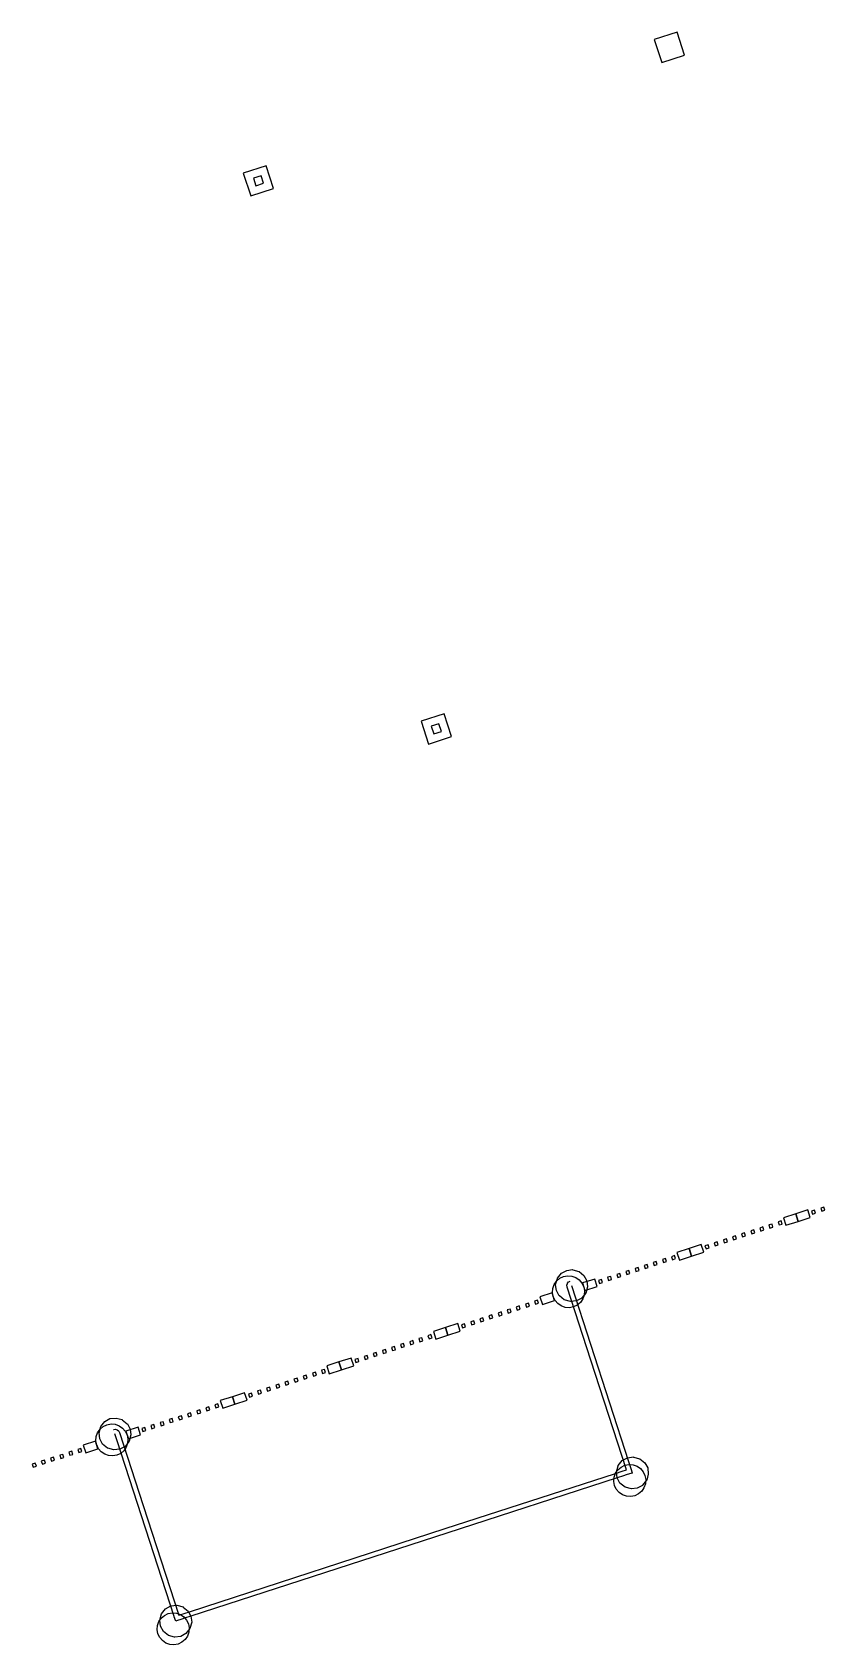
# Model space of a CAD drawing. Extents: x -42864 to 135053, y -26898 to 95700.
# Drawn here: x 3456 to 8409, y 12938 to 23013 of the extents above; entities that cross this region are included whole.
import ezdxf

# ---------------------------------------------------------------- set-up
doc = ezdxf.new("R2010")
doc.units = 0
doc.layers.add('SECTIONCUTEDGES', color=7, linetype='CONTINUOUS')

msp = doc.modelspace()

# ---------------------------------------------------------------- linework, layer by layer
at = {"layer": 'SECTIONCUTEDGES'}
for p, q in [((7486, 23013), (7343, 22967)), ((7486, 23013), (7343, 22967)), ((7532, 22870), (7486, 23013)), ((7532, 22870), (7486, 23013)), ((7343, 22967), (7390, 22824)), ((7343, 22967), (7390, 22824)), ((7390, 22824), (7532, 22870)), ((7390, 22824), (7532, 22870)), ((4918, 22179), (4775, 22133)), ((4918, 22179), (4775, 22133)), ((4964, 22037), (4918, 22179)), ((4964, 22037), (4918, 22179)), ((4775, 22133), (4822, 21990)), ((4775, 22133), (4822, 21990)), ((4886, 22116), (4838, 22101)), ((4886, 22116), (4838, 22101)), ((4838, 22101), (4854, 22053)), ((4838, 22101), (4854, 22053)), ((4854, 22053), (4901, 22069)), ((4854, 22053), (4901, 22069)), ((4901, 22069), (4886, 22116)), ((4901, 22069), (4886, 22116)), ((4822, 21990), (4964, 22037)), ((4822, 21990), (4964, 22037)), ((6030, 18755), (5887, 18709)), ((6076, 18613), (6030, 18755)), ((5887, 18709), (5933, 18566)), ((5997, 18692), (5950, 18677)), ((5997, 18692), (5950, 18677)), ((5950, 18677), (5965, 18629)), ((5950, 18677), (5965, 18629)), ((5965, 18629), (6013, 18645)), ((5965, 18629), (6013, 18645)), ((6013, 18645), (5997, 18692)), ((6013, 18645), (5997, 18692)), ((5933, 18566), (6076, 18613)), ((8227, 15631), (8150, 15606)), ((8227, 15631), (8150, 15606)), ((8303, 15656), (8227, 15631)), ((8303, 15656), (8227, 15631)), ((8227, 15631), (8242, 15583)), ((8242, 15583), (8227, 15631)), ((8227, 15631), (8242, 15583)), ((8242, 15583), (8227, 15631)), ((8318, 15608), (8303, 15656)), ((8318, 15608), (8303, 15656)), ((8345, 15654), (8326, 15647)), ((8326, 15647), (8332, 15628)), ((8332, 15628), (8351, 15635)), ((8351, 15635), (8345, 15654)), ((8402, 15672), (8383, 15666)), ((8383, 15666), (8390, 15647)), ((8390, 15647), (8409, 15653)), ((8409, 15653), (8402, 15672)), ((7965, 15530), (7946, 15524)), ((7946, 15524), (7952, 15505)), ((7971, 15511), (7965, 15530)), ((8022, 15549), (8003, 15542)), ((8003, 15542), (8009, 15523)), ((8009, 15523), (8028, 15530)), ((8028, 15530), (8022, 15549)), ((8079, 15567), (8060, 15561)), ((8060, 15561), (8066, 15542)), ((8066, 15542), (8085, 15548)), ((8085, 15548), (8079, 15567)), ((8136, 15586), (8117, 15580)), ((8117, 15580), (8123, 15561)), ((8123, 15561), (8142, 15567)), ((8142, 15567), (8136, 15586)), ((8150, 15606), (8166, 15559)), ((8150, 15606), (8166, 15559)), ((8166, 15559), (8242, 15583)), ((8166, 15559), (8242, 15583)), ((8242, 15583), (8318, 15608)), ((8242, 15583), (8318, 15608)), ((7561, 15415), (7485, 15390)), ((7561, 15415), (7485, 15390)), ((7637, 15439), (7561, 15415)), ((7637, 15439), (7561, 15415)), ((7561, 15415), (7576, 15367)), ((7576, 15367), (7561, 15415)), ((7561, 15415), (7576, 15367)), ((7576, 15367), (7561, 15415)), ((7652, 15392), (7637, 15439)), ((7652, 15392), (7637, 15439)), ((7679, 15438), (7660, 15431)), ((7660, 15431), (7667, 15412)), ((7667, 15412), (7686, 15418)), ((7686, 15418), (7679, 15438)), ((7737, 15456), (7718, 15450)), ((7718, 15450), (7724, 15431)), ((7724, 15431), (7743, 15437)), ((7743, 15437), (7737, 15456)), ((7794, 15475), (7775, 15468)), ((7775, 15468), (7781, 15449)), ((7781, 15449), (7800, 15456)), ((7800, 15456), (7794, 15475)), ((7851, 15493), (7832, 15487)), ((7832, 15487), (7838, 15468)), ((7838, 15468), (7857, 15474)), ((7857, 15474), (7851, 15493)), ((7908, 15512), (7889, 15505)), ((7889, 15505), (7895, 15486)), ((7895, 15486), (7914, 15493)), ((7914, 15493), (7908, 15512)), ((7952, 15505), (7971, 15511)), ((7299, 15314), (7280, 15308)), ((7305, 15295), (7299, 15314)), ((7356, 15333), (7337, 15326)), ((7337, 15326), (7343, 15307)), ((7343, 15307), (7362, 15314)), ((7362, 15314), (7356, 15333)), ((7413, 15351), (7394, 15345)), ((7394, 15345), (7400, 15326)), ((7400, 15326), (7419, 15332)), ((7419, 15332), (7413, 15351)), ((7470, 15370), (7451, 15363)), ((7451, 15363), (7457, 15344)), ((7457, 15344), (7476, 15351)), ((7476, 15351), (7470, 15370)), ((7485, 15390), (7500, 15342)), ((7485, 15390), (7500, 15342)), ((7500, 15342), (7576, 15367)), ((7500, 15342), (7576, 15367)), ((7576, 15367), (7652, 15392)), ((7576, 15367), (7652, 15392)), ((6727, 15189), (6738, 15227)), ((6727, 15189), (6738, 15227)), ((6733, 15211), (6753, 15228)), ((6738, 15228), (6763, 15259)), ((6738, 15228), (6763, 15259)), ((6738, 15227), (6738, 15228)), ((6738, 15227), (6738, 15228)), ((6753, 15228), (6777, 15239)), ((6763, 15259), (6764, 15259)), ((6763, 15259), (6764, 15259)), ((6764, 15259), (6796, 15277)), ((6764, 15259), (6796, 15277)), ((6777, 15239), (6802, 15244)), ((6796, 15277), (6797, 15277)), ((6796, 15277), (6797, 15277)), ((6797, 15277), (6833, 15282)), ((6797, 15277), (6833, 15282)), ((6802, 15244), (6828, 15242)), ((6828, 15242), (6853, 15233)), ((6833, 15282), (6834, 15281)), ((6833, 15282), (6834, 15281)), ((6834, 15281), (6872, 15271)), ((6834, 15281), (6872, 15271)), ((6853, 15233), (6874, 15218)), ((6872, 15271), (6873, 15270)), ((6872, 15271), (6873, 15270)), ((6873, 15270), (6904, 15245)), ((6873, 15270), (6904, 15245)), ((6874, 15218), (6891, 15198)), ((6971, 15223), (6895, 15199)), ((6971, 15223), (6895, 15199)), ((6904, 15245), (6904, 15245)), ((6904, 15245), (6922, 15213)), ((6904, 15245), (6904, 15245)), ((6904, 15245), (6922, 15213)), ((6922, 15213), (6922, 15212)), ((6922, 15213), (6922, 15212)), ((6986, 15176), (6971, 15223)), ((6986, 15176), (6971, 15223)), ((7014, 15221), (6995, 15215)), ((6995, 15215), (7001, 15196)), ((7020, 15202), (7014, 15221)), ((7071, 15240), (7052, 15234)), ((7052, 15234), (7058, 15215)), ((7058, 15215), (7077, 15221)), ((7077, 15221), (7071, 15240)), ((7128, 15258), (7109, 15252)), ((7109, 15252), (7115, 15233)), ((7115, 15233), (7134, 15239)), ((7134, 15239), (7128, 15258)), ((7185, 15277), (7166, 15271)), ((7166, 15271), (7172, 15252)), ((7172, 15252), (7191, 15258)), ((7191, 15258), (7185, 15277)), ((7242, 15295), (7223, 15289)), ((7223, 15289), (7229, 15270)), ((7229, 15270), (7248, 15276)), ((7248, 15276), (7242, 15295)), ((7280, 15308), (7286, 15289)), ((7286, 15289), (7305, 15295)), ((6705, 15137), (6629, 15112)), ((6705, 15137), (6629, 15112)), ((6629, 15112), (6644, 15065)), ((6629, 15112), (6644, 15065)), ((6720, 15089), (6705, 15137)), ((6720, 15089), (6705, 15137)), ((6708, 15139), (6710, 15165)), ((6712, 15113), (6708, 15139)), ((6710, 15165), (6718, 15189)), ((6724, 15090), (6712, 15113)), ((6718, 15189), (6733, 15211)), ((6727, 15188), (6727, 15189)), ((6727, 15188), (6727, 15189)), ((6732, 15151), (6727, 15188)), ((6732, 15151), (6727, 15188)), ((6732, 15151), (6732, 15151)), ((6749, 15119), (6732, 15151)), ((6732, 15151), (6732, 15151)), ((6749, 15119), (6732, 15151)), ((6750, 15118), (6749, 15119)), ((6750, 15118), (6749, 15119)), ((6781, 15093), (6750, 15118)), ((6781, 15093), (6750, 15118)), ((6797, 15186), (6800, 15195)), ((6797, 15186), (6800, 15195)), ((6797, 15184), (6797, 15186)), ((6797, 15184), (6797, 15186)), ((6798, 15174), (6797, 15184)), ((6798, 15174), (6797, 15184)), ((6798, 15172), (6798, 15174)), ((6798, 15172), (6798, 15174)), ((6946, 14716), (6798, 15172)), ((6946, 14716), (6798, 15172)), ((6800, 15195), (6801, 15197)), ((6800, 15195), (6801, 15197)), ((6801, 15197), (6807, 15205)), ((6801, 15197), (6807, 15205)), ((6807, 15205), (6809, 15205)), ((6807, 15205), (6809, 15205)), ((6809, 15205), (6818, 15210)), ((6809, 15205), (6818, 15210)), ((6827, 15182), (7183, 14084)), ((6827, 15182), (7183, 14084)), ((6891, 15198), (6903, 15175)), ((6915, 15136), (6891, 15105)), ((6915, 15136), (6891, 15105)), ((6895, 15199), (6910, 15151)), ((6895, 15199), (6910, 15151)), ((6905, 15123), (6897, 15099)), ((6903, 15175), (6907, 15149)), ((6907, 15149), (6905, 15123)), ((6910, 15151), (6986, 15176)), ((6910, 15151), (6986, 15176)), ((6916, 15136), (6915, 15136)), ((6916, 15136), (6915, 15136)), ((6926, 15175), (6916, 15136)), ((6926, 15175), (6916, 15136)), ((6922, 15212), (6927, 15175)), ((6922, 15212), (6927, 15175)), ((6927, 15175), (6926, 15175)), ((6927, 15175), (6926, 15175)), ((7001, 15196), (7020, 15202)), ((6386, 15018), (6367, 15011)), ((6367, 15011), (6373, 14992)), ((6392, 14999), (6386, 15018)), ((6443, 15036), (6424, 15030)), ((6424, 15030), (6430, 15011)), ((6430, 15011), (6449, 15017)), ((6449, 15017), (6443, 15036)), ((6500, 15055), (6481, 15048)), ((6481, 15048), (6487, 15029)), ((6487, 15029), (6506, 15036)), ((6506, 15036), (6500, 15055)), ((6557, 15073), (6538, 15067)), ((6538, 15067), (6544, 15048)), ((6544, 15048), (6563, 15054)), ((6563, 15054), (6557, 15073)), ((6614, 15092), (6595, 15086)), ((6595, 15086), (6601, 15067)), ((6601, 15067), (6620, 15073)), ((6620, 15073), (6614, 15092)), ((6644, 15065), (6720, 15089)), ((6644, 15065), (6720, 15089)), ((6741, 15070), (6724, 15090)), ((6762, 15055), (6741, 15070)), ((6787, 15046), (6762, 15055)), ((6781, 15093), (6781, 15093)), ((6820, 15082), (6781, 15093)), ((6781, 15093), (6781, 15093)), ((6820, 15082), (6781, 15093)), ((6813, 15044), (6787, 15046)), ((6838, 15049), (6813, 15044)), ((6857, 15087), (6820, 15082)), ((6857, 15087), (6820, 15082)), ((6820, 15082), (6820, 15082)), ((6820, 15082), (6820, 15082)), ((6862, 15060), (6838, 15049)), ((6858, 15087), (6857, 15087)), ((6858, 15087), (6857, 15087)), ((6890, 15104), (6858, 15087)), ((6890, 15104), (6858, 15087)), ((6882, 15077), (6862, 15060)), ((6897, 15099), (6882, 15077)), ((6891, 15105), (6890, 15104)), ((6891, 15105), (6890, 15104)), ((6039, 14921), (5963, 14896)), ((6039, 14921), (5963, 14896)), ((6115, 14945), (6039, 14921)), ((6115, 14945), (6039, 14921)), ((6054, 14873), (6039, 14921)), ((6039, 14921), (6054, 14873)), ((6054, 14873), (6039, 14921)), ((6039, 14921), (6054, 14873)), ((6130, 14898), (6115, 14945)), ((6130, 14898), (6115, 14945)), ((6158, 14944), (6139, 14937)), ((6139, 14937), (6145, 14918)), ((6145, 14918), (6164, 14924)), ((6164, 14924), (6158, 14944)), ((6215, 14962), (6196, 14956)), ((6196, 14956), (6202, 14937)), ((6202, 14937), (6221, 14943)), ((6221, 14943), (6215, 14962)), ((6272, 14981), (6253, 14974)), ((6253, 14974), (6259, 14955)), ((6259, 14955), (6278, 14962)), ((6278, 14962), (6272, 14981)), ((6329, 14999), (6310, 14993)), ((6310, 14993), (6316, 14974)), ((6316, 14974), (6335, 14980)), ((6335, 14980), (6329, 14999)), ((6373, 14992), (6392, 14999)), ((5777, 14820), (5758, 14814)), ((5758, 14814), (5764, 14795)), ((5783, 14801), (5777, 14820)), ((5834, 14839), (5815, 14832)), ((5815, 14832), (5821, 14813)), ((5821, 14813), (5840, 14820)), ((5840, 14820), (5834, 14839)), ((5891, 14857), (5872, 14851)), ((5872, 14851), (5878, 14832)), ((5878, 14832), (5898, 14838)), ((5898, 14838), (5891, 14857)), ((5948, 14876), (5929, 14869)), ((5929, 14869), (5936, 14850)), ((5936, 14850), (5955, 14857)), ((5955, 14857), (5948, 14876)), ((5963, 14896), (5978, 14848)), ((5963, 14896), (5978, 14848)), ((5978, 14848), (6054, 14873)), ((5978, 14848), (6054, 14873)), ((6054, 14873), (6130, 14898)), ((6054, 14873), (6130, 14898)), ((5449, 14729), (5373, 14705)), ((5449, 14729), (5373, 14705)), ((5465, 14682), (5449, 14729)), ((5465, 14682), (5449, 14729)), ((5492, 14727), (5473, 14721)), ((5473, 14721), (5479, 14702)), ((5498, 14708), (5492, 14727)), ((5549, 14746), (5530, 14740)), ((5530, 14740), (5536, 14721)), ((5536, 14721), (5555, 14727)), ((5555, 14727), (5549, 14746)), ((5606, 14764), (5587, 14758)), ((5587, 14758), (5593, 14739)), ((5593, 14739), (5612, 14745)), ((5612, 14745), (5606, 14764)), ((5663, 14783), (5644, 14777)), ((5644, 14777), (5650, 14758)), ((5650, 14758), (5669, 14764)), ((5669, 14764), (5663, 14783)), ((5720, 14801), (5701, 14795)), ((5701, 14795), (5707, 14776)), ((5707, 14776), (5726, 14782)), ((5726, 14782), (5720, 14801)), ((5764, 14795), (5783, 14801)), ((7169, 14031), (6946, 14716)), ((7169, 14031), (6946, 14716)), ((5168, 14622), (5149, 14616)), ((5149, 14616), (5156, 14597)), ((5175, 14603), (5168, 14622)), ((5226, 14641), (5207, 14635)), ((5207, 14635), (5213, 14616)), ((5213, 14616), (5232, 14622)), ((5232, 14622), (5226, 14641)), ((5283, 14659), (5264, 14653)), ((5264, 14653), (5270, 14634)), ((5270, 14634), (5289, 14640)), ((5289, 14640), (5283, 14659)), ((5373, 14705), (5297, 14680)), ((5373, 14705), (5297, 14680)), ((5297, 14680), (5312, 14632)), ((5297, 14680), (5312, 14632)), ((5312, 14632), (5389, 14657)), ((5312, 14632), (5389, 14657)), ((5373, 14705), (5389, 14657)), ((5389, 14657), (5373, 14705)), ((5373, 14705), (5389, 14657)), ((5389, 14657), (5373, 14705)), ((5389, 14657), (5465, 14682)), ((5389, 14657), (5465, 14682)), ((5479, 14702), (5498, 14708)), ((4783, 14513), (4707, 14488)), ((4783, 14513), (4707, 14488)), ((4799, 14466), (4783, 14513)), ((4799, 14466), (4783, 14513)), ((4826, 14511), (4807, 14505)), ((4832, 14492), (4826, 14511)), ((4883, 14530), (4864, 14524)), ((4864, 14524), (4870, 14505)), ((4870, 14505), (4889, 14511)), ((4889, 14511), (4883, 14530)), ((4940, 14548), (4921, 14542)), ((4921, 14542), (4927, 14523)), ((4927, 14523), (4946, 14529)), ((4946, 14529), (4940, 14548)), ((4997, 14567), (4978, 14561)), ((4978, 14561), (4984, 14542)), ((4984, 14542), (5003, 14548)), ((5003, 14548), (4997, 14567)), ((5054, 14585), (5035, 14579)), ((5035, 14579), (5041, 14560)), ((5041, 14560), (5060, 14566)), ((5060, 14566), (5054, 14585)), ((5111, 14604), (5092, 14598)), ((5092, 14598), (5099, 14579)), ((5099, 14579), (5118, 14585)), ((5118, 14585), (5111, 14604)), ((5156, 14597), (5175, 14603)), ((4560, 14425), (4541, 14419)), ((4541, 14419), (4547, 14400)), ((4566, 14406), (4560, 14425)), ((4617, 14443), (4598, 14437)), ((4598, 14437), (4604, 14418)), ((4604, 14418), (4623, 14424)), ((4623, 14424), (4617, 14443)), ((4707, 14488), (4631, 14464)), ((4707, 14488), (4631, 14464)), ((4631, 14464), (4647, 14416)), ((4631, 14464), (4647, 14416)), ((4647, 14416), (4723, 14441)), ((4647, 14416), (4723, 14441)), ((4707, 14488), (4723, 14441)), ((4723, 14441), (4707, 14488)), ((4707, 14488), (4723, 14441)), ((4723, 14441), (4707, 14488)), ((4723, 14441), (4799, 14466)), ((4723, 14441), (4799, 14466)), ((4807, 14505), (4813, 14486)), ((4813, 14486), (4832, 14492)), ((3885, 14301), (3910, 14333)), ((3885, 14301), (3910, 14333)), ((3900, 14302), (3923, 14313)), ((3910, 14333), (3942, 14351)), ((3910, 14333), (3942, 14351)), ((3910, 14333), (3910, 14333)), ((3910, 14333), (3910, 14333)), ((3923, 14313), (3949, 14318)), ((3942, 14351), (3943, 14351)), ((3942, 14351), (3943, 14351)), ((3943, 14351), (3980, 14355)), ((3943, 14351), (3980, 14355)), ((3949, 14318), (3975, 14316)), ((3975, 14316), (4000, 14307)), ((3980, 14355), (3980, 14355)), ((3980, 14355), (4019, 14345)), ((3980, 14355), (3980, 14355)), ((3980, 14355), (4019, 14345)), ((4000, 14307), (4021, 14292)), ((4019, 14345), (4019, 14344)), ((4019, 14345), (4019, 14344)), ((4019, 14344), (4050, 14319)), ((4019, 14344), (4050, 14319)), ((4050, 14319), (4051, 14319)), ((4050, 14319), (4051, 14319)), ((4051, 14319), (4068, 14286)), ((4051, 14319), (4068, 14286)), ((4217, 14314), (4198, 14308)), ((4198, 14308), (4204, 14288)), ((4223, 14295), (4217, 14314)), ((4274, 14332), (4255, 14326)), ((4255, 14326), (4262, 14307)), ((4262, 14307), (4281, 14313)), ((4281, 14313), (4274, 14332)), ((4331, 14351), (4312, 14345)), ((4312, 14345), (4319, 14326)), ((4319, 14326), (4338, 14332)), ((4338, 14332), (4331, 14351)), ((4389, 14369), (4369, 14363)), ((4369, 14363), (4376, 14344)), ((4376, 14344), (4395, 14350)), ((4395, 14350), (4389, 14369)), ((4446, 14388), (4427, 14382)), ((4427, 14382), (4433, 14363)), ((4433, 14363), (4452, 14369)), ((4452, 14369), (4446, 14388)), ((4503, 14406), (4484, 14400)), ((4484, 14400), (4490, 14381)), ((4490, 14381), (4509, 14387)), ((4509, 14387), (4503, 14406)), ((4547, 14400), (4566, 14406)), ((3851, 14211), (3775, 14186)), ((3851, 14211), (3775, 14186)), ((3867, 14163), (3851, 14211)), ((3867, 14163), (3851, 14211)), ((3854, 14213), (3856, 14239)), ((3859, 14187), (3854, 14213)), ((3856, 14239), (3865, 14263)), ((3865, 14263), (3880, 14285)), ((3874, 14262), (3884, 14301)), ((3874, 14262), (3884, 14301)), ((3874, 14262), (3874, 14262)), ((3878, 14225), (3874, 14262)), ((3874, 14262), (3874, 14262)), ((3878, 14225), (3874, 14262)), ((3878, 14225), (3878, 14225)), ((3896, 14192), (3878, 14225)), ((3878, 14225), (3878, 14225)), ((3896, 14192), (3878, 14225)), ((3880, 14285), (3900, 14302)), ((3884, 14301), (3885, 14301)), ((3884, 14301), (3885, 14301)), ((3964, 14284), (3966, 14284)), ((3964, 14284), (3966, 14284)), ((3966, 14284), (3976, 14285)), ((3966, 14284), (3976, 14285)), ((3988, 14212), (3973, 14256)), ((3988, 14212), (3973, 14256)), ((3976, 14285), (3977, 14285)), ((3976, 14285), (3977, 14285)), ((3977, 14285), (3987, 14282)), ((3977, 14285), (3987, 14282)), ((3987, 14282), (3988, 14281)), ((3987, 14282), (3988, 14281)), ((3988, 14281), (3996, 14275)), ((3988, 14281), (3996, 14275)), ((4344, 13114), (3988, 14212)), ((4344, 13114), (3988, 14212)), ((3996, 14275), (3997, 14273)), ((3996, 14275), (3997, 14273)), ((3997, 14273), (4002, 14265)), ((3997, 14273), (4002, 14265)), ((4002, 14265), (4150, 13808)), ((4002, 14265), (4150, 13808)), ((4021, 14292), (4038, 14272)), ((4062, 14210), (4037, 14178)), ((4062, 14210), (4037, 14178)), ((4038, 14272), (4049, 14249)), ((4118, 14297), (4041, 14272)), ((4118, 14297), (4041, 14272)), ((4041, 14272), (4057, 14225)), ((4041, 14272), (4057, 14225)), ((4049, 14249), (4054, 14223)), ((4054, 14223), (4052, 14197)), ((4057, 14225), (4133, 14250)), ((4057, 14225), (4133, 14250)), ((4073, 14249), (4062, 14210)), ((4073, 14249), (4062, 14210)), ((4062, 14210), (4062, 14210)), ((4062, 14210), (4062, 14210)), ((4068, 14286), (4069, 14286)), ((4068, 14286), (4069, 14286)), ((4069, 14286), (4073, 14249)), ((4069, 14286), (4073, 14249)), ((4073, 14249), (4073, 14249)), ((4073, 14249), (4073, 14249)), ((4133, 14250), (4118, 14297)), ((4133, 14250), (4118, 14297)), ((4160, 14295), (4141, 14289)), ((4141, 14289), (4147, 14270)), ((4147, 14270), (4166, 14276)), ((4166, 14276), (4160, 14295)), ((4204, 14288), (4223, 14295)), ((3590, 14110), (3571, 14104)), ((3596, 14091), (3590, 14110)), ((3647, 14128), (3628, 14122)), ((3628, 14122), (3634, 14103)), ((3634, 14103), (3653, 14109)), ((3653, 14109), (3647, 14128)), ((3704, 14147), (3685, 14141)), ((3685, 14141), (3691, 14122)), ((3691, 14122), (3710, 14128)), ((3710, 14128), (3704, 14147)), ((3761, 14165), (3742, 14159)), ((3742, 14159), (3748, 14140)), ((3748, 14140), (3767, 14146)), ((3767, 14146), (3761, 14165)), ((3775, 14186), (3791, 14138)), ((3775, 14186), (3791, 14138)), ((3791, 14138), (3867, 14163)), ((3791, 14138), (3867, 14163)), ((3870, 14163), (3859, 14187)), ((3887, 14143), (3870, 14163)), ((3909, 14129), (3887, 14143)), ((3896, 14192), (3896, 14192)), ((3927, 14167), (3896, 14192)), ((3896, 14192), (3896, 14192)), ((3927, 14167), (3896, 14192)), ((3933, 14120), (3909, 14129)), ((3928, 14166), (3927, 14167)), ((3928, 14166), (3927, 14167)), ((3966, 14156), (3928, 14166)), ((3966, 14156), (3928, 14166)), ((3959, 14118), (3933, 14120)), ((3985, 14123), (3959, 14118)), ((3967, 14156), (3966, 14156)), ((3967, 14156), (3966, 14156)), ((4004, 14160), (3967, 14156)), ((4004, 14160), (3967, 14156)), ((4009, 14134), (3985, 14123)), ((4037, 14178), (4004, 14160)), ((4037, 14178), (4004, 14160)), ((4004, 14160), (4004, 14160)), ((4004, 14160), (4004, 14160)), ((4028, 14151), (4009, 14134)), ((4043, 14172), (4028, 14151)), ((4037, 14178), (4037, 14178)), ((4037, 14178), (4037, 14178)), ((4052, 14197), (4043, 14172)), ((7143, 14089), (7176, 14107)), ((7143, 14089), (7176, 14107)), ((7176, 14107), (7213, 14112)), ((7176, 14107), (7213, 14112)), ((7176, 14107), (7176, 14107)), ((7176, 14107), (7176, 14107)), ((7213, 14112), (7213, 14111)), ((7213, 14112), (7213, 14111)), ((7213, 14111), (7252, 14101)), ((7213, 14111), (7252, 14101)), ((3475, 14073), (3456, 14067)), ((3456, 14067), (3463, 14048)), ((3463, 14048), (3482, 14054)), ((3482, 14054), (3475, 14073)), ((3532, 14091), (3513, 14085)), ((3513, 14085), (3520, 14066)), ((3520, 14066), (3539, 14072)), ((3539, 14072), (3532, 14091)), ((3571, 14104), (3577, 14085)), ((3577, 14085), (3596, 14091)), ((6037, 13664), (7102, 14009)), ((6037, 13664), (7102, 14009)), ((7093, 13985), (7101, 14010)), ((7101, 14010), (7116, 14031)), ((7102, 14009), (7142, 14022)), ((7102, 14009), (7142, 14022)), ((7107, 14019), (7117, 14057)), ((7107, 14019), (7117, 14057)), ((7107, 14018), (7107, 14019)), ((7107, 14018), (7107, 14019)), ((7111, 13982), (7107, 14018)), ((7111, 13982), (7107, 14018)), ((7116, 14031), (7136, 14048)), ((7117, 14057), (7118, 14058)), ((7117, 14057), (7118, 14058)), ((7118, 14058), (7143, 14089)), ((7118, 14058), (7143, 14089)), ((7136, 14048), (7159, 14060)), ((7142, 14022), (7169, 14031)), ((7142, 14022), (7169, 14031)), ((7143, 14089), (7143, 14089)), ((7143, 14089), (7143, 14089)), ((7159, 14060), (7185, 14064)), ((7202, 14010), (7168, 13999)), ((7202, 14010), (7168, 13999)), ((7183, 14084), (7197, 14040)), ((7183, 14084), (7197, 14040)), ((7185, 14064), (7211, 14062)), ((7197, 14040), (7206, 14013)), ((7197, 14040), (7206, 14013)), ((7207, 14012), (7202, 14010)), ((7207, 14012), (7202, 14010)), ((7206, 14013), (7207, 14012)), ((7206, 14013), (7207, 14012)), ((7211, 14062), (7236, 14054)), ((7236, 14054), (7257, 14039)), ((7252, 14101), (7252, 14101)), ((7252, 14101), (7284, 14076)), ((7252, 14101), (7252, 14101)), ((7252, 14101), (7284, 14076)), ((7257, 14039), (7274, 14019)), ((7274, 14019), (7285, 13995)), ((7284, 14076), (7284, 14075)), ((7284, 14076), (7284, 14075)), ((7284, 14075), (7302, 14043)), ((7284, 14075), (7302, 14043)), ((7306, 14005), (7296, 13966)), ((7306, 14005), (7296, 13966)), ((7302, 14043), (7302, 14042)), ((7302, 14043), (7302, 14042)), ((7302, 14042), (7306, 14006)), ((7302, 14042), (7306, 14006)), ((7306, 14006), (7306, 14005)), ((7306, 14006), (7306, 14005)), ((7111, 13981), (6046, 13635)), ((7111, 13981), (6046, 13635)), ((7090, 13959), (7093, 13985)), ((7095, 13934), (7090, 13959)), ((7106, 13910), (7095, 13934)), ((7123, 13890), (7106, 13910)), ((7151, 13994), (7111, 13981)), ((7151, 13994), (7111, 13981)), ((7111, 13981), (7111, 13982)), ((7111, 13981), (7111, 13982)), ((7129, 13949), (7111, 13981)), ((7129, 13949), (7111, 13981)), ((7129, 13948), (7129, 13949)), ((7129, 13948), (7129, 13949)), ((7161, 13923), (7129, 13948)), ((7161, 13923), (7129, 13948)), ((7168, 13999), (7151, 13994)), ((7168, 13999), (7151, 13994)), ((7161, 13923), (7161, 13923)), ((7200, 13912), (7161, 13923)), ((7161, 13923), (7161, 13923)), ((7200, 13912), (7161, 13923)), ((7237, 13917), (7200, 13912)), ((7237, 13917), (7200, 13912)), ((7200, 13912), (7200, 13912)), ((7200, 13912), (7200, 13912)), ((7270, 13934), (7237, 13917)), ((7270, 13934), (7237, 13917)), ((7237, 13917), (7237, 13917)), ((7237, 13917), (7237, 13917)), ((7279, 13919), (7265, 13898)), ((7295, 13966), (7270, 13935)), ((7295, 13966), (7270, 13935)), ((7270, 13935), (7270, 13934)), ((7270, 13935), (7270, 13934)), ((7288, 13944), (7279, 13919)), ((7285, 13995), (7290, 13970)), ((7290, 13970), (7288, 13944)), ((7296, 13966), (7295, 13966)), ((7296, 13966), (7295, 13966)), ((4150, 13808), (4372, 13123)), ((4150, 13808), (4372, 13123)), ((7145, 13875), (7123, 13890)), ((7170, 13867), (7145, 13875)), ((7196, 13865), (7170, 13867)), ((7221, 13869), (7196, 13865)), ((7245, 13881), (7221, 13869)), ((7265, 13898), (7245, 13881)), ((4439, 13145), (6037, 13664)), ((4439, 13145), (6037, 13664)), ((6046, 13635), (4448, 13116)), ((6046, 13635), (4448, 13116)), ((4248, 13084), (4263, 13105)), ((4253, 13093), (4264, 13131)), ((4253, 13093), (4264, 13131)), ((4263, 13105), (4282, 13122)), ((4264, 13132), (4289, 13163)), ((4264, 13132), (4289, 13163)), ((4264, 13131), (4264, 13132)), ((4264, 13131), (4264, 13132)), ((4282, 13122), (4306, 13133)), ((4289, 13163), (4290, 13163)), ((4289, 13163), (4290, 13163)), ((4290, 13163), (4322, 13181)), ((4290, 13163), (4322, 13181)), ((4306, 13133), (4332, 13138)), ((4322, 13181), (4323, 13181)), ((4322, 13181), (4323, 13181)), ((4323, 13181), (4359, 13185)), ((4323, 13181), (4359, 13185)), ((4332, 13138), (4358, 13136)), ((4344, 13113), (4344, 13114)), ((4344, 13113), (4344, 13114)), ((4353, 13086), (4344, 13113)), ((4353, 13086), (4344, 13113)), ((4391, 13098), (4357, 13087)), ((4391, 13098), (4357, 13087)), ((4358, 13136), (4382, 13127)), ((4359, 13185), (4360, 13185)), ((4359, 13185), (4360, 13185)), ((4360, 13185), (4399, 13175)), ((4360, 13185), (4399, 13175)), ((4372, 13123), (4412, 13136)), ((4372, 13123), (4412, 13136)), ((4382, 13127), (4404, 13113)), ((4408, 13104), (4391, 13098)), ((4408, 13104), (4391, 13098)), ((4399, 13175), (4399, 13174)), ((4399, 13175), (4399, 13174)), ((4399, 13174), (4430, 13149)), ((4399, 13174), (4430, 13149)), ((4404, 13113), (4421, 13093)), ((4448, 13116), (4408, 13104)), ((4448, 13116), (4408, 13104)), ((4412, 13136), (4439, 13145)), ((4412, 13136), (4439, 13145)), ((4430, 13149), (4430, 13149)), ((4430, 13149), (4448, 13116)), ((4430, 13149), (4430, 13149)), ((4430, 13149), (4448, 13116)), ((4448, 13116), (4448, 13116)), ((4448, 13116), (4453, 13079)), ((4448, 13116), (4448, 13116)), ((4448, 13116), (4453, 13079)), ((4237, 13033), (4239, 13059)), ((4242, 13007), (4237, 13033)), ((4239, 13059), (4248, 13084)), ((4253, 12984), (4242, 13007)), ((4253, 13092), (4253, 13093)), ((4253, 13092), (4253, 13093)), ((4258, 13055), (4253, 13092)), ((4258, 13055), (4253, 13092)), ((4258, 13055), (4258, 13055)), ((4276, 13022), (4258, 13055)), ((4258, 13055), (4258, 13055)), ((4276, 13022), (4258, 13055)), ((4276, 13022), (4276, 13022)), ((4307, 12997), (4276, 13022)), ((4276, 13022), (4276, 13022)), ((4307, 12997), (4276, 13022)), ((4308, 12997), (4307, 12997)), ((4308, 12997), (4307, 12997)), ((4346, 12986), (4308, 12997)), ((4346, 12986), (4308, 12997)), ((4357, 13087), (4353, 13086)), ((4357, 13087), (4353, 13086)), ((4416, 13008), (4384, 12990)), ((4416, 13008), (4384, 12990)), ((4417, 13009), (4416, 13008)), ((4417, 13009), (4416, 13008)), ((4442, 13040), (4417, 13009)), ((4442, 13040), (4417, 13009)), ((4421, 13093), (4432, 13069)), ((4435, 13017), (4426, 12993)), ((4432, 13069), (4437, 13044)), ((4437, 13044), (4435, 13017)), ((4453, 13079), (4442, 13040)), ((4453, 13079), (4442, 13040)), ((4442, 13040), (4442, 13040)), ((4442, 13040), (4442, 13040)), ((4453, 13079), (4453, 13079)), ((4453, 13079), (4453, 13079)), ((4270, 12964), (4253, 12984)), ((4291, 12949), (4270, 12964)), ((4316, 12940), (4291, 12949)), ((4342, 12938), (4316, 12940)), ((4368, 12943), (4342, 12938)), ((4347, 12986), (4346, 12986)), ((4347, 12986), (4346, 12986)), ((4383, 12990), (4347, 12986)), ((4383, 12990), (4347, 12986)), ((4391, 12954), (4368, 12943)), ((4384, 12990), (4383, 12990)), ((4384, 12990), (4383, 12990)), ((4411, 12971), (4391, 12954)), ((4426, 12993), (4411, 12971))]:
    msp.add_line(p, q, dxfattribs=at)

doc.saveas('drawing.dxf')
